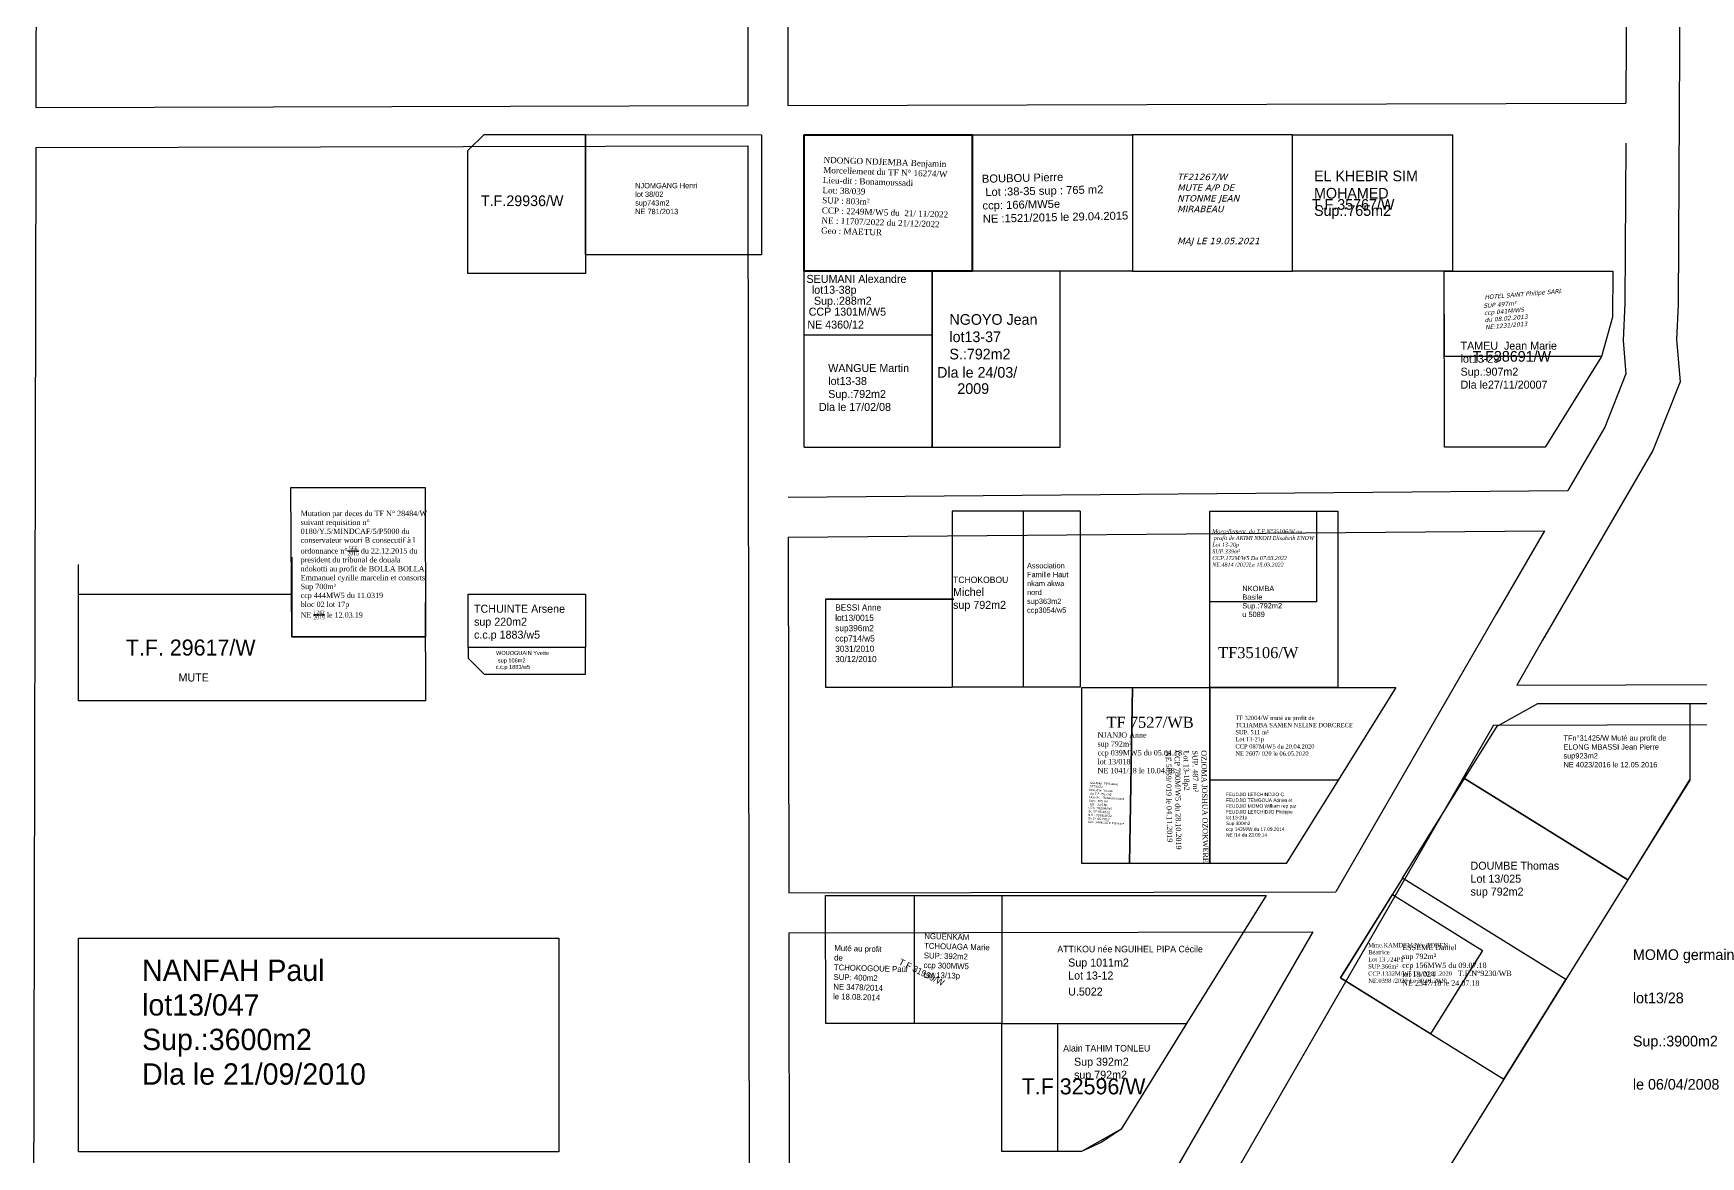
# Model space of a CAD drawing. Header units: millimetres. Extents: x 579832 to 917290, y 449831 to 1452191.
# Drawn here: x 916255 to 916567.4, y 1451415.1 to 1451625.6 of the extents above; entities that cross this region are included whole.
import ezdxf

# ---------------------------------------------------------------- set-up
doc = ezdxf.new("R2010")
doc.units = ezdxf.units.MM
doc.header["$LTSCALE"] = 10
for name, color, linetype in [('end maj 26 02 2021', 7, 'Continuous'), ('MAJ JAN 2022', 1, 'Continuous'), ('TITREFONCÉ', 3, 'Continuous')]:
    doc.layers.add(name, color=color, linetype=linetype)
doc.styles.add('Times 1.0', font='times.ttf', dxfattribs={"width": 0.99, "height": 1})

msp = doc.modelspace()

# ---------------------------------------------------------------- linework, layer by layer
at = {"color": 6, "lineweight": 40, "flags": 128}
msp.add_lwpolyline([(916399.44, 1451606.54), (916430.95, 1451606.54), (916430.94, 1451581.04), (916423.44, 1451581.04), (916399.44, 1451581.04)], close=True, dxfattribs=at)
at = {"lineweight": 30, "flags": 128}
msp.add_lwpolyline([(916451.46, 1451503.05), (916460.97, 1451503.05), (916460.43, 1451470.05), (916451.46, 1451470.05)], close=True, dxfattribs=at)
at = {"layer": 'end maj 26 02 2021', "color": 3}
for p, q in [((916336.44, 1451603.61), (916339.44, 1451606.61)), ((916339.44, 1451606.61), (916358.44, 1451606.61)), ((916358.44, 1451606.61), (916358.44, 1451580.56)), ((916490.95, 1451606.53), (916520.95, 1451606.53)), ((916490.95, 1451581.03), (916490.95, 1451606.53)), ((916520.95, 1451606.53), (916520.95, 1451581.03)), ((916336.44, 1451580.56), (916336.44, 1451603.61)), ((916495.4, 1451581.03), (916490.95, 1451581.03)), ((916495.4, 1451581.03), (916490.95, 1451581.03)), ((916519.4, 1451581.03), (916495.4, 1451581.03)), ((916519.4, 1451581.03), (916495.4, 1451581.03)), ((916520.95, 1451581.03), (916519.4, 1451581.03)), ((916358.44, 1451580.56), (916336.44, 1451580.56)), ((916475.46, 1451503.05), (916475.46, 1451536.05)), ((916475.46, 1451536.05), (916499.46, 1451536.05)), ((916499.46, 1451536.05), (916499.46, 1451503.04)), ((916263.46, 1451500.51), (916263.46, 1451526.07)), ((916303.45, 1451527.44), (916303.45, 1451512.51)), ((916263.46, 1451520.51), (916303.45, 1451520.51)), ((916328.44, 1451518.96), (916328.46, 1451500.51)), ((916303.45, 1451512.51), (916328.45, 1451512.51)), ((916328.46, 1451500.51), (916263.46, 1451500.51))]:
    msp.add_line(p, q, dxfattribs=at)
at = {"layer": 'end maj 26 02 2021'}
for p, q in [((916490.95, 1451581.03), (916490.95, 1451606.53)), ((916490.95, 1451606.53), (916520.95, 1451606.53)), ((916520.95, 1451606.53), (916520.95, 1451581.03)), ((916399.44, 1451581.04), (916423.44, 1451581.04)), ((916399.44, 1451548.04), (916399.44, 1451581.04)), ((916423.44, 1451548.04), (916423.44, 1451581.04)), ((916520.95, 1451581.03), (916519.4, 1451581.03)), ((916519.44, 1451548.04), (916519.4, 1451581.03)), ((916519.4, 1451581.03), (916520.95, 1451581.03)), ((916520.95, 1451581.03), (916550.96, 1451581.02)), ((916550.96, 1451581.02), (916550.95, 1451572.39)), ((916550.95, 1451572.39), (916548.85, 1451565.01)), ((916548.85, 1451565.01), (916538.29, 1451548.04)), ((916399.44, 1451548.04), (916423.44, 1451548.04)), ((916538.29, 1451548.04), (916519.44, 1451548.04)), ((916451.16, 1451536.06), (916427.16, 1451536.06)), ((916427.16, 1451536.06), (916427.16, 1451503.06)), ((916451.16, 1451536.06), (916451.16, 1451503.06)), ((916336.45, 1451520.5), (916358.45, 1451520.5)), ((916336.45, 1451510.5), (916336.45, 1451520.5)), ((916358.45, 1451520.5), (916358.45, 1451510.5)), ((916358.45, 1451510.5), (916336.45, 1451510.5)), ((916336.45, 1451510.5), (916336.45, 1451508.5)), ((916358.45, 1451505.5), (916358.45, 1451510.5)), ((916336.45, 1451508.5), (916339.45, 1451505.5)), ((916339.45, 1451505.5), (916358.45, 1451505.5)), ((916451.16, 1451503.06), (916427.16, 1451503.06)), ((916499.46, 1451503.04), (916475.46, 1451503.05)), ((916565.4, 1451500.04), (916565.39, 1451485.68)), ((916565.4, 1451500.04), (916587.01, 1451500.03)), ((916511.58, 1451467.31), (916523.21, 1451485.98)), ((916523.21, 1451485.98), (916553.77, 1451466.99)), ((916565.39, 1451485.68), (916553.77, 1451466.99)), ((916542.15, 1451448.31), (916511.58, 1451467.31)), ((916553.77, 1451466.99), (916542.15, 1451448.31)), ((916553.77, 1451466.99), (916542.15, 1451448.31)), ((916403.46, 1451464.07), (916436.46, 1451464.06)), ((916403.47, 1451440.07), (916403.46, 1451464.07)), ((916420.13, 1451464.06), (916436.46, 1451464.06)), ((916420.13, 1451440.06), (916420.13, 1451464.06)), ((916436.46, 1451464.06), (916436.46, 1451440.06)), ((916436.46, 1451464.06), (916486.03, 1451464.04)), ((916436.46, 1451464.06), (916436.46, 1451440.06)), ((916486.03, 1451464.04), (916471.11, 1451440.05)), ((916542.15, 1451448.31), (916530.53, 1451429.63)), ((916436.46, 1451440.06), (916403.47, 1451440.07)), ((916436.46, 1451440.06), (916420.13, 1451440.06)), ((916436.46, 1451440.06), (916471.11, 1451440.05)), ((916436.47, 1451416.08), (916436.46, 1451440.06)), ((916446.96, 1451440.06), (916471.11, 1451440.05)), ((916446.97, 1451416.08), (916446.96, 1451440.06)), ((916471.11, 1451440.05), (916458.84, 1451420.31)), ((916530.53, 1451429.63), (916518.91, 1451410.95)), ((916458.84, 1451420.31), (916451.39, 1451416.08)), ((916458.84, 1451420.31), (916455.24, 1451417.83)), ((916446.97, 1451416.08), (916436.47, 1451416.08)), ((916451.39, 1451416.08), (916446.97, 1451416.08)), ((916455.24, 1451417.83), (916451.39, 1451416.08))]:
    msp.add_line(p, q, dxfattribs=at)
at = {"layer": 'end maj 26 02 2021', "color": 5}
for p, q in [((916430.94, 1451581.04), (916423.44, 1451581.04)), ((916423.44, 1451581.04), (916423.44, 1451548.04)), ((916447.39, 1451581.04), (916430.94, 1451581.04)), ((916447.44, 1451548.04), (916447.39, 1451581.04)), ((916423.44, 1451548.04), (916447.44, 1451548.04))]:
    msp.add_line(p, q, dxfattribs=at)
at = {"layer": 'end maj 26 02 2021', "ltscale": 0.0014}
for p, q in [((916403.46, 1451519.56), (916427.46, 1451519.56)), ((916427.46, 1451519.56), (916403.46, 1451519.56)), ((916403.46, 1451519.56), (916403.46, 1451503.06)), ((916403.46, 1451503.06), (916427.16, 1451503.06)), ((916263.46, 1451456.06), (916353.46, 1451456.06)), ((916263.46, 1451416.06), (916263.46, 1451456.06)), ((916353.46, 1451456.06), (916353.46, 1451416.06)), ((916353.46, 1451416.06), (916263.46, 1451416.06))]:
    msp.add_line(p, q, dxfattribs=at)
at = {"layer": 'end maj 26 02 2021'}
for points in [[(916532.98, 1451503.48), (916634.98, 1451503.8), (916639.55, 1451503.87), (916643.24, 1451504.19), (916645.31, 1451506.71), (916651.41, 1451515.52), (916722.32, 1451622.28), (916724.66, 1451625.55), (916725.99, 1451629.6), (916725.9, 1451632.65), (916725.98, 1451638.11), (916726.55, 1451757.96), (916726.6, 1451761.89), (916725.62, 1451764.32), (916723.86, 1451766), (916718.54, 1451766.71), (916652.19, 1451767.54)], [(916564.02, 1451730.2), (916563.25, 1451574.72), (916562.92, 1451568.2), (916563.61, 1451560.29), (916558.51, 1451547.41), (916537.82, 1451511.86), (916532.98, 1451503.48)], [(916255.67, 1451698.16), (916255.48, 1451611.67)], [(916388.79, 1451698.06), (916388.88, 1451612.03)], [(916396.29, 1451698.06), (916396.38, 1451612.05)], [(916553.86, 1451697.95), (916553.44, 1451612.47)], [(916528.64, 1451495.97), (916635.04, 1451496.3), (916639.94, 1451496.37), (916647.04, 1451497), (916651.3, 1451502.18), (916657.62, 1451511.31), (916728.5, 1451618.03), (916731.43, 1451622.13), (916733.52, 1451628.5), (916733.41, 1451632.7), (916733.48, 1451638.04), (916733.74, 1451692.58)], [(916396.38, 1451612.05), (916553.44, 1451612.47)], [(916255.48, 1451611.67), (916388.88, 1451612.03)], [(916255.46, 1451604.17), (916255.01, 1451403.47)], [(916255.46, 1451604.17), (916388.89, 1451604.53)], [(916388.89, 1451604.53), (916389.11, 1451404.33)], [(916553.4, 1451604.97), (916553.25, 1451575), (916552.9, 1451568.01), (916553.45, 1451561.78), (916549.49, 1451551.79), (916542.58, 1451539.92)], [(916396.46, 1451538.69), (916542.58, 1451539.92)], [(916396.47, 1451531.19), (916538.19, 1451532.38)], [(916396.47, 1451531.19), (916396.54, 1451464.57)], [(916538.19, 1451532.38), (916529.17, 1451516.88), (916499.08, 1451464.77)], [(916528.64, 1451495.97), (916475.93, 1451404.66), (916469.82, 1451396.22), (916455.9, 1451394.03), (916443.17, 1451394.35), (916403.16, 1451394.41), (916254.99, 1451393.47)], [(916396.54, 1451464.57), (916499.08, 1451464.77)], [(916396.55, 1451457.07), (916494.75, 1451457.26)], [(916396.55, 1451457.07), (916396.61, 1451404.37)], [(916494.75, 1451457.26), (916467.53, 1451410.11), (916464.16, 1451405.45), (916455.24, 1451404.05), (916443.3, 1451404.35), (916403.14, 1451404.41), (916396.61, 1451404.37)]]:
    msp.add_lwpolyline(points, dxfattribs=at)
at = {"layer": 'end maj 26 02 2021', "ltscale": 0.0014, "flags": 128}
for points in [[(916358.44, 1451606.61), (916391.44, 1451606.55), (916391.45, 1451584.05), (916358.44, 1451584.11)], [(916399.44, 1451581.04), (916423.41, 1451581.04), (916423.42, 1451569.04), (916399.44, 1451569.04)], [(916519.4, 1451581.03), (916520.95, 1451581.03), (916550.96, 1451581.02), (916550.95, 1451572.39), (916548.85, 1451565.01), (916519.42, 1451565.01)]]:
    msp.add_lwpolyline(points, close=True, dxfattribs=at)
at = {"layer": 'end maj 26 02 2021', "linetype": 'ByBlock', "ltscale": 0.0014, "flags": 128}
msp.add_lwpolyline([(916460.95, 1451606.54), (916460.94, 1451581.04), (916447.39, 1451581.04), (916430.94, 1451581.04), (916430.94, 1451606.54)], close=True, dxfattribs=at)
at = {"layer": 'end maj 26 02 2021', "color": 3, "ltscale": 0.0014, "flags": 128}
msp.add_lwpolyline([(916519.4, 1451581.03), (916550.96, 1451581.02), (916550.95, 1451572.39), (916548.85, 1451565.01), (916538.29, 1451548.04), (916519.44, 1451548.04), (916519.4, 1451581.03)], dxfattribs=at)
at = {"layer": 'end maj 26 02 2021', "color": 3, "linetype": 'ByBlock', "lineweight": -3, "ltscale": 0.0014, "flags": 128}
msp.add_lwpolyline([(916303.26, 1451540.51), (916328.43, 1451540.51), (916328.45, 1451512.51), (916303.45, 1451512.51), (916303.26, 1451540.51)], dxfattribs=at)
at = {"layer": 'end maj 26 02 2021', "flags": 128}
msp.add_lwpolyline([(916440.46, 1451536.06), (916440.46, 1451503.06)], dxfattribs=at)
at = {"layer": 'end maj 26 02 2021', "color": 150, "linetype": 'ByBlock', "lineweight": -3, "ltscale": 0.0014, "flags": 128}
for points in [[(916451.46, 1451503.05), (916475.46, 1451503.05), (916475.46, 1451470.05), (916451.46, 1451470.05)], [(916460.97, 1451503.05), (916475.46, 1451503.05), (916475.46, 1451470.05), (916460.43, 1451470.05)], [(916509.67, 1451464.27), (916526.56, 1451453.77), (916516.83, 1451438.14), (916499.96, 1451448.64)]]:
    msp.add_lwpolyline(points, close=True, dxfattribs=at)
at = {"layer": 'end maj 26 02 2021', "color": 3, "linetype": 'ByBlock', "lineweight": -3, "ltscale": 0.0014, "flags": 128}
for points in [[(916475.46, 1451503.05), (916510.29, 1451503.03), (916499.49, 1451485.68), (916475.46, 1451485.7)], [(916565.39, 1451500.03), (916565.39, 1451485.88), (916553.77, 1451466.99), (916523.21, 1451485.98), (916529.32, 1451495.79), (916536.96, 1451500.02)], [(916542.15, 1451448.31), (916511.58, 1451467.31), (916499.96, 1451448.64), (916530.53, 1451429.63)]]:
    msp.add_lwpolyline(points, close=True, dxfattribs=at)
at = {"layer": 'end maj 26 02 2021', "color": 150, "lineweight": -3, "ltscale": 0.0014, "flags": 128}
msp.add_lwpolyline([(916475.46, 1451485.7), (916499.49, 1451485.68), (916489.77, 1451470.04), (916475.46, 1451470.05)], close=True, dxfattribs=at)
at = {"layer": 'MAJ JAN 2022', "color": 5, "lineweight": -3, "ltscale": 0.0014, "flags": 128}
msp.add_lwpolyline([(916475.46, 1451536.05), (916495.46, 1451536.05), (916495.46, 1451519.1), (916475.46, 1451519.1), (916475.46, 1451519.1)], close=True, dxfattribs=at)
at = {"layer": 'MAJ JAN 2022', "color": 5, "ltscale": 0.0014, "flags": 128}
for points in [[(916451.46, 1451503.05), (916460.97, 1451503.05), (916460.97, 1451503.05), (916460.43, 1451470.05)], [(916451.46, 1451503.05), (916460.97, 1451503.05), (916460.43, 1451470.05), (916451.8, 1451470.05)]]:
    msp.add_lwpolyline(points, dxfattribs=at)
at = {"layer": 'TITREFONCÉ', "linetype": 'ByBlock', "lineweight": -3, "ltscale": 0.0014, "flags": 128}
msp.add_lwpolyline([(916490.95, 1451581.03), (916490.95, 1451606.53), (916460.95, 1451606.54), (916460.94, 1451581.03), (916460.94, 1451581.03)], close=True, dxfattribs=at)

# ---------------------------------------------------------------- texts
at = {"color": 3, "insert": (916403.09, 1451602.44), "char_height": 1.1336, "width": 84.7669, "attachment_point": 1, "rotation": 358.0419}
msp.add_mtext('{\\fTimes New Roman|b0|i0|c0|p18;NDONGO NDJEMBA Benjamin\\P\\C1;Morcellement du TF N° 16274/W \\P\\C256;Lieu-dit : Bonamoussadi \\PLot: 38/039\\PSUP : 803m²\\PCCP : 2249M/W5 du  21/ 11/2022\\PNE : 11707/2022 du 21/12/2022\\P\\C1;Geo : MAETUR}', dxfattribs=at)
at = {"insert": (916452.99, 1451485.39), "char_height": 0.4, "width": 54.2553, "attachment_point": 1, "rotation": 356.9635}
msp.add_mtext('{\\fVerdana|b0|i0|c0|p34;NGUIHEL PIPA epse \\PATTIKOU\\P\\C1;Mutation Totale\\P du T.F 7527/W\\P\\C0;Lieu-dit : Bonamoussadi\\PSup : 305 m²\\P Lot : 13/18p\\PCCp: 1825M/W5 \\Pdu 27-06-2022\\PN.E : 7958/2022 \\Pdu 27-06-2022\\P\\C1;Géo : MAKUATE Francine}', dxfattribs=at)
at = {"layer": 'end maj 26 02 2021', "color": 7}
for s, height, p in [('EL KHEBIR SIM', 2, (916494.99, 1451597.86)), ('MOHAMED', 2, (916494.99, 1451594.62)), ('Sup.:765m2', 2, (916494.99, 1451591.38)), ('TCHOKOBOU', 1.2, (916427.35, 1451522.6)), ('Michel', 1.5, (916427.35, 1451520.18)), ('NKOMBA', 1, (916481.55, 1451521.08)), ('TCHUINTE Arsene', 1.5, (916337.57, 1451517.03)), ('sup 792m2', 1.5, (916427.35, 1451517.75)), ('Sup.:792m2', 1, (916481.55, 1451517.84)), ('Basile', 1, (916481.55, 1451519.46)), ('sup 220m2', 1.5, (916337.57, 1451514.6)), ('u 5089', 1, (916481.55, 1451516.22)), ('c.c.p 1883/w5', 1.5, (916337.57, 1451512.17)), ('WOUOGUAIN Yvette', 0.7568, (916341.7, 1451509.11)), ('c.c.p 1883/w5', 0.7568, (916341.64, 1451506.5)), ('sup 106m2', 0.757, (916342.04, 1451507.71)), ('  MUTE', 1.5, (916281.07, 1451504.15)), ('  MUTE', 1.5, (916281.07, 1451504.15)), ('  MUTE', 1.5, (916281.07, 1451504.15)), ('  MUTE', 1.5, (916281.07, 1451504.15)), ('DOUMBE Thomas', 1.5, (916524.32, 1451468.89)), ('sup 792m2', 1.5, (916524.32, 1451464.04)), ('Lot 13/025', 1.5, (916524.32, 1451466.46)), ('ATTIKOU née NGUIHEL PIPA Cécile', 1.2274, (916446.88, 1451453.41)), ('Sup 1011m2', 1.5, (916448.91, 1451450.75)), ('Lot 13-12', 1.5, (916448.91, 1451448.32)), ('U.5022', 1.5, (916448.91, 1451445.31)), ('Alain TAHIM TONLEU', 1.2274, (916447.98, 1451434.83)), ('sup 792m2', 1.5, (916450.01, 1451429.74)), ('Sup 392m2', 1.5, (916450.01, 1451432.17))]:
    msp.add_text(s, height=height, dxfattribs=at).set_placement(p)
at = {"layer": 'end maj 26 02 2021', "ltscale": 0.0014}
for s, p in [('NJOMGANG Henri', (916367.77, 1451596.55)), ('sup743m2', (916367.77, 1451593.31)), ('lot 38/02', (916367.77, 1451594.93)), ('NE 781/2013', (916367.77, 1451591.7))]:
    msp.add_text(s, height=1, dxfattribs=at).set_placement(p)
at = {"layer": 'end maj 26 02 2021', "color": 1}
for s, height, p in [('T.F.29936/W', 2, (916338.87, 1451593.21)), ('T.F.35767/W', 2, (916494.59, 1451592.52)), ('T.F38691/W', 2, (916524.69, 1451564.06)), ('T.F. 29617/W', 3, (916272.32, 1451509.01)), ('T.F. 29617/W', 3, (916272.32, 1451509.01)), ('T.F. 29617/W', 3, (916272.32, 1451509.01)), ('T.F. 29617/W', 3, (916272.32, 1451509.01)), ('T.F 32596/W', 3, (916440.21, 1451426.8))]:
    msp.add_text(s, height=height, dxfattribs=at).set_placement(p)
at = {"layer": 'end maj 26 02 2021'}
for s, height, p in [('SEUMANI Alexandre', 1.5, (916399.87, 1451578.82)), ('lot13-38p', 1.5, (916400.89, 1451576.78)), ('Sup.:288m2', 1.5, (916401.27, 1451574.73)), ('NE 4360/12', 1.5, (916400.04, 1451570.26)), ('CCP 1301M/W5', 1.5, (916400.29, 1451572.68)), ('TAMEU  Jean Marie', 1.5, (916522.45, 1451566.3)), ('lot13-29', 1.5, (916522.45, 1451563.87)), ('WANGUE Martin', 1.5, (916403.95, 1451562.12)), ('Sup.:907m2', 1.5, (916522.45, 1451561.44)), ('lot13-38', 1.5, (916403.95, 1451559.69)), ('Dla le27/11/20007', 1.5, (916522.45, 1451559.01)), ('Dla le 17/02/08', 1.5, (916402.21, 1451554.83)), ('Sup.:792m2', 1.5, (916403.95, 1451557.26)), ('MOMO germain', 2, (916554.75, 1451451.97)), ('NANFAH Paul', 4, (916275.37, 1451448.04)), ('lot13/047', 4, (916275.37, 1451441.57)), ('lot13/28', 2, (916554.75, 1451443.87)), ('Sup.:3600m2', 4, (916275.37, 1451435.09)), ('Sup.:3900m2', 2, (916554.75, 1451435.78)), ('Dla le 21/09/2010', 4, (916275.37, 1451428.61)), ('le 06/04/2008', 2, (916554.75, 1451427.68))]:
    msp.add_text(s, height=height, dxfattribs=at).set_placement(p)
at = {"layer": 'end maj 26 02 2021', "color": 5}
for s, p in [('NGOYO Jean', (916426.66, 1451570.97)), ('lot13-37', (916426.66, 1451567.73)), ('S.:792m2', (916426.66, 1451564.49)), ('Dla le 24/03/', (916424.35, 1451561.06)), ('  2009', (916426.66, 1451558.02))]:
    msp.add_text(s, height=2, dxfattribs=at).set_placement(p)
at = {"layer": 'end maj 26 02 2021', "color": 1}
msp.add_text('T.F 31999/W', height=1.2, rotation=333.4156, dxfattribs=at).set_placement((916417.04, 1451451.23))
at = {"layer": 'end maj 26 02 2021', "attachment_point": 1}
for s, insert, char_height, width, rotation in [('{\\fArial|b0|i0|c0|p34;BOUBOU Pierre \\P Lot :38-35 sup : 765 m2\\Pccp: 166/MW5e \\PNE :1521/2015 le 29.04.2015 }', (916432.72, 1451599.07), 1.5, 7024.785, 1.3502), ('\\P{\\fVerdana|b0|i1|c0|p34;SUP 497m²\\Pccp 041M/W5\\Pdu 08.02.2013\\PNE:1231/2013}', (916526.59, 1451576.27), 0.8061, 14.8209, 4.7401), ('{\\fVerdana|b0|i1|c0|p34;HOTEL SAINT Philipe SARL}', (916526.9, 1451576.53), 0.8061, 17.0999, 4.7402), ('NGUENKAM \\PTCHOUAGA Marie\\PSUP: 392m2\\Pccp 300MW5\\PLot:13/13p', (916421.98, 1451457.01), 1.0889, 38.9989, 358.4138), ('{\\C1;Muté au profit \\Pde} \\PTCHOKOGOUE Paul\\PSUP: 400m2\\PNE 3478/2014\\Ple 18.08.2014', (916405.12, 1451454.79), 1.0889, 38.9989, 358.4138)]:
    msp.add_mtext(s, dxfattribs=dict(at, insert=insert, char_height=char_height, width=width, rotation=rotation))
for s, insert, char_height, width in [('{\\fVerdana|b0|i1|c0|p34;\\C3;TF21267/W\\P\\C256;MUTE A/P DE \\PNTONME JEAN MIRABEAU\\P\\P\\PMAJ LE 19.05.2021}', (916469.34, 1451599.27), 1.2, 17.0999), ('Association Famille Haut nkam akwa nord\\Psup363m2\\Pccp3054/w5', (916441.2, 1451526.35), 1, 9.44), ('{\\C1;TFn°31425/W Muté au profit de} \\PELONG MBASSI Jean Pierre\\Psup923m2\\PNE 4023/2016 le 12.05.2016', (916541.74, 1451494.06), 1, 19.5203), ('FEUDJIO LETCHINDJIO C. FEUDJIO TEMGOUA Adrien et FEUDJIO MOMO William rep par FEUDJIO LETCHIDJO Philippe\\Plot 13-21p\\PSup 300m2\\Pccp 143M/W du 17.09.2014\\PNE /14 du 23.09.14', (916478.47, 1451483.32), 0.65055, 13.4469)]:
    msp.add_mtext(s, dxfattribs=dict(at, insert=insert, char_height=char_height, width=width))
at = {"layer": 'end maj 26 02 2021', "color": 1, "linetype": 'ByBlock', "lineweight": -3, "ltscale": 0.0014, "insert": (916305.08, 1451536.13), "char_height": 1, "width": 23.3703, "attachment_point": 1, "style": 'Times 1.0'}
msp.add_mtext('\\A1;Mutation par deces du TF N° 28484/W suivant requisition n° 0180/Y.5/MINDCAF/5/P5000 du conservateur wouri B consecutif à l ordonnance n°{\\H0.7x;\\S566/2015;} du 22.12.2015 du president du tribunal de douala ndokotti au profit de BOLLA BOLLA Emmanuel cyrille marcelin et consorts\\PSup 700m²\\Pccp 444MW5 du 11.0319\\Pbloc 02 lot 17p\\PNE {\\H0.7x;\\S1242/2019;} le 12.03.19', dxfattribs=at)
at = {"layer": 'end maj 26 02 2021', "color": 150, "linetype": 'ByBlock', "lineweight": -3, "ltscale": 0.0014, "attachment_point": 1, "style": 'Times 1.0'}
for s, insert, char_height, width in [('{\\fTimes New Roman|b0|i1|c0|p18;\\C1;Morcellement  du T.F.N°35106/W au\\P profit de\\C7; AKIMI NKOH Elisabeth ENOW\\C1;\\P\\C7;Lot 13-20p\\PSUP.339m²\\PCCP.172M/W5 Du 07.03.2022\\PNE.4814 /2022Le 15.03.2022}', (916475.91, 1451532.65), 0.75, 21.0406), ('{\\C1;TF35106/W}', (916477.01, 1451510.59), 2.0596, 76.8918), ('{\\C1;TF 7527/WB}', (916456.1, 1451497.53), 2.0596, 76.8918), ('{\\C1;TF 32004/W muté au profit de\\P\\C256;TCHAMBA SAMEN NELINE DORCRECE\\PSUP. 511 m²\\PLot 13-21p\\PCCP 087M/W5 du 20.04.2020\\PNE 2607/ 020 le 06.05.2020}', (916480.25, 1451497.72), 0.8, 29.3161), ('NJANJO Anne\\Psup 792m²\\Pccp 039MW5 du 05.04.18\\Plot 13/018\\PNE 1041/18 le 10.04.18', (916454.42, 1451494.63), 1, 21.0406), ('\\A1;{\\fTimes New Roman|b0|i0|c186|p18;\\C7;Mme.KAMDEM Née TOBEN Béatrice\\PLot 13 ./24P1\\PSUP.366m²\\PCCP.1332M/W5 Du 20.01.2020\\PNE.0398 /2020 Le 30.01.2020}', (916505.14, 1451455.16), 0.8, 17.1981), ('ESSEME Daniel\\Psup 792m²\\Pccp 156MW5 du 09.07.18\\Plot 13/024\\PNE 2347/18 le 24.07.18', (916511.5, 1451454.82), 1, 19.7904), ('{\\C1;T.F.N°9230/WB}', (916521.93, 1451449.98), 1, 20.0091)]:
    msp.add_mtext(s, dxfattribs=dict(at, insert=insert, char_height=char_height, width=width))
at = {"layer": 'end maj 26 02 2021', "color": 7, "insert": (916405.26, 1451518.59), "char_height": 1.159, "width": 18.4, "attachment_point": 1}
msp.add_mtext('BESSI Anne\\Plot13/0015\\Psup396m2\\Pccp714/w5\\P3031/2010\\P30/12/2010', dxfattribs=at)
at = {"layer": 'end maj 26 02 2021', "color": 150, "linetype": 'ByBlock', "lineweight": -3, "ltscale": 0.0014, "insert": (916474.86, 1451491.27), "char_height": 1, "width": 23.786, "attachment_point": 1, "rotation": 270.9153, "style": 'Times 1.0'}
msp.add_mtext('{\\C256;OZIOMA JOSHUA OZOKWERE\\PSUP. 487 m²\\PLot 13-18p2\\PCCP 780M/W5 du 28.10.2019\\PNE 5859/ 019 le 04.11.2019}', dxfattribs=at)

doc.saveas('drawing.dxf')
